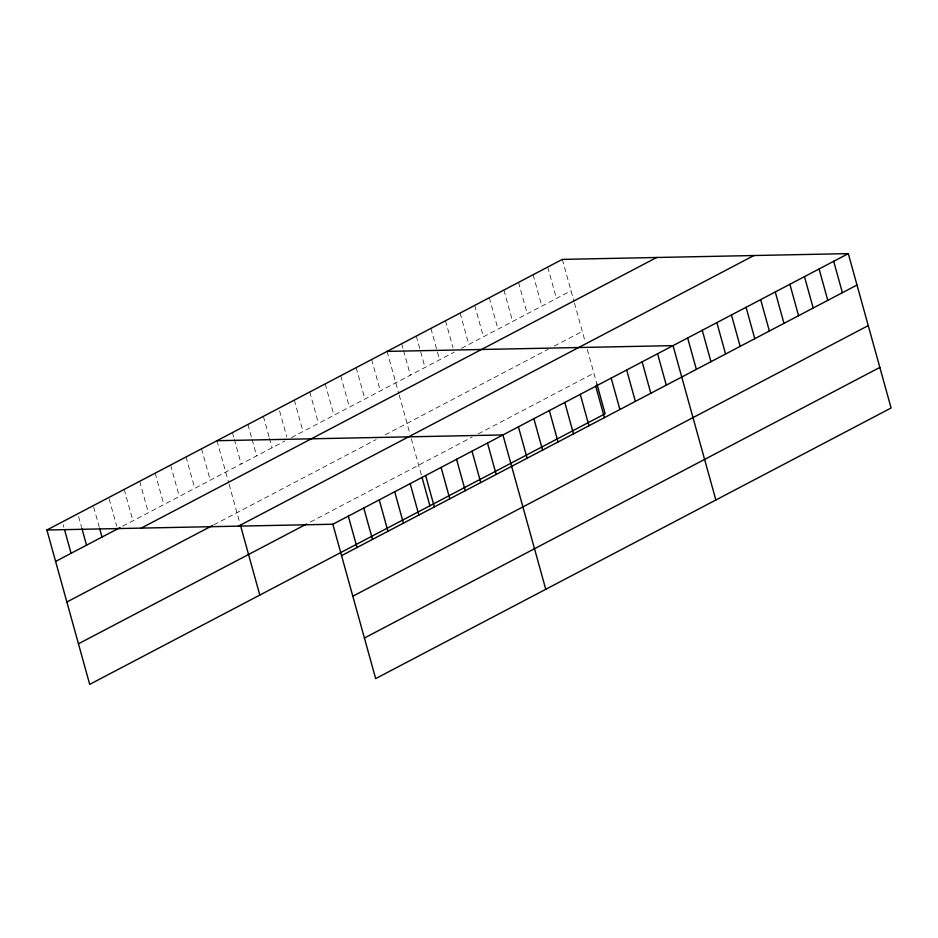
<?xml version="1.0" encoding="UTF-8"?>
<svg xmlns="http://www.w3.org/2000/svg" width="938" height="938" viewBox="0 0 938 938"><rect width="100%" height="100%" fill="white"/><g stroke="black" fill="none" stroke-linecap="round" stroke-linejoin="round"><path stroke-width="0.7" stroke-dasharray="4.69 3.52" d="M122.62 526.23L284.976 440.989M291.425 437.6L454.215 352.137M461.508 348.303L571.043 290.792M213.758 524.87L376.126 439.617M385.143 434.88L548.214 349.264M554.299 346.063L582.299 331.372M310.408 522.02L472.189 437.073M478.274 433.884L593.895 373.183M562.331 259.392L574.044 301.614M574.419 302.962L584.995 341.127M587.317 349.487L596.896 384.005M547.733 267.06L556.433 298.46M533.124 274.728L541.836 306.128M518.526 282.397L527.226 313.796M503.917 290.065L512.629 321.464M489.308 297.721L498.019 329.132M474.71 305.389L483.422 336.801M460.101 313.058L468.812 344.469M445.503 320.726L453.077 348.033M430.894 328.394L439.605 359.805M416.296 336.062L425.008 367.473M401.687 343.73L403.199 349.194M403.586 350.554L410.398 375.141M387.089 351.398L398.791 393.62M399.166 394.98L409.754 433.133M411.301 438.714L421.643 476.012M371.624 359.512L380.336 390.923M356.159 367.637L364.87 399.037M340.693 375.751L349.405 407.162M325.228 383.877L333.94 415.276M309.774 391.99L318.474 423.401M294.309 400.116L303.021 431.515M279.606 410.961L286.793 436.897M263.379 416.343L269.065 436.827M269.441 438.198L272.09 447.754M247.913 424.468L251.701 438.116M252.088 439.488L256.625 455.868M232.46 432.582L233.972 438.046M234.348 439.406L241.16 463.993M216.995 440.708L228.708 482.929M229.083 484.278L239.659 522.443M201.529 448.821L210.241 480.221M186.064 456.935L194.776 488.346M170.599 465.06L179.31 496.46M155.145 473.174L163.845 504.585M139.68 481.3L148.392 512.699M124.215 489.413L132.926 520.825M109.136 498.899L116.699 526.206M93.671 507.012L99.346 527.496M78.581 516.498L81.618 527.426M63.116 524.623L63.878 527.355"/><path stroke-width="1.41" d="M46.9 530.005L562.331 259.392L848.292 253.623L891.1 407.995L375.669 678.608L332.861 524.236L46.9 530.005L89.708 684.377L605.139 413.764L596.896 384.005M55.612 561.416L120.041 527.59M141.263 528.106L656.694 257.481M66.868 601.997L212.469 525.538M238.487 526.136L753.918 255.523M78.452 643.796L306.538 524.049M332.861 524.236L848.292 253.623M341.561 555.636L856.992 285.023M352.817 596.216L868.248 325.603M364.413 638.028L879.844 367.415M387.089 351.398L673.038 345.63L715.858 500.001M216.995 440.708L502.944 434.939L545.764 589.31M833.683 261.292L842.394 292.691M819.085 268.948L827.785 300.359M804.476 276.616L813.187 308.027M789.878 284.284L798.578 315.696M775.269 291.953L783.98 323.364M760.659 299.621L769.371 331.032M746.062 307.289L754.773 338.7M731.452 314.957L740.164 346.368M716.855 322.625L725.566 354.025M702.245 330.293L710.957 361.693M687.648 337.961L696.359 369.361M657.573 353.743L666.285 385.155M642.12 361.869L650.82 393.268M626.654 369.982L635.366 401.394M611.189 378.108L619.901 409.507M595.724 386.221L604.435 417.621M580.259 394.335L588.97 425.746M564.805 402.461L573.505 433.86M549.34 410.574L558.051 441.986M533.874 418.7L542.586 450.099M518.409 426.813L527.121 458.213M487.49 443.053L496.19 474.452M472.025 451.166L480.737 482.578M456.56 459.292L465.271 490.691M441.095 467.405L449.806 498.817M425.629 475.531L434.341 506.93M422.018 477.372L429.897 505.77M410.176 483.645L418.876 515.044M394.71 491.758L403.422 523.17M379.245 499.884L387.957 531.283M363.78 507.997L372.492 539.409M348.315 516.123L357.026 547.522M240.433 525.233L259.803 595.079M99.721 528.868L101.996 537.052M81.993 528.786L86.531 545.177M64.64 530.076L71.077 553.291"/></g></svg>
